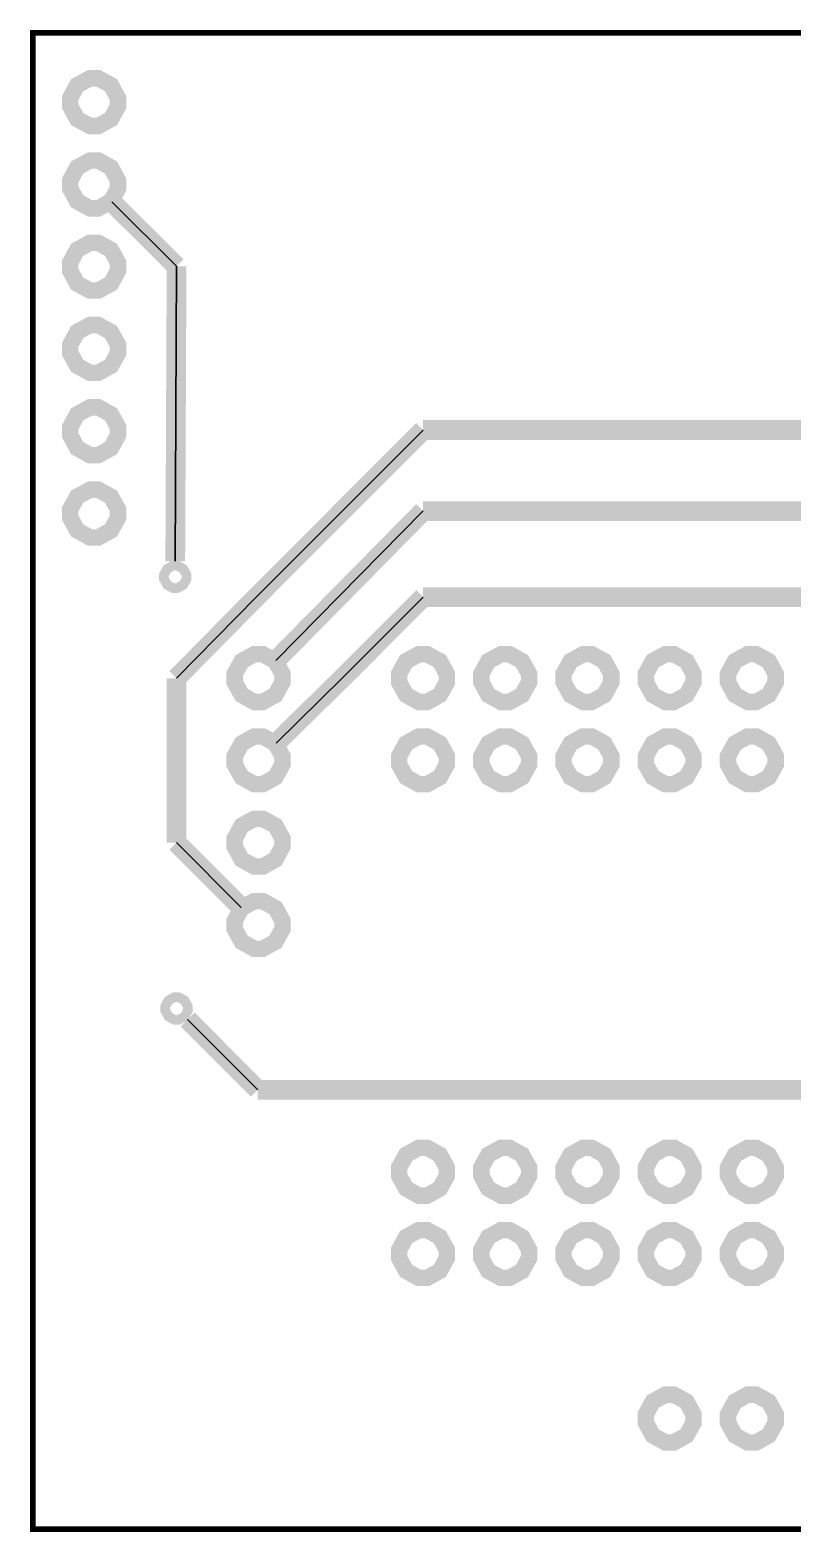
# Model space of a CAD drawing. Extents: x 0 to 1.85, y 0 to 1.83.
# Drawn here: x 0.001 to 0.928, y 0 to 1.826 of the extents above; entities that cross this region are included whole.
import ezdxf

# ---------------------------------------------------------------- set-up
doc = ezdxf.new("R2010")
doc.units = 0
doc.layers.get('0').update_dxf_attribs({"linetype": 'CONTINUOUS'})

msp = doc.modelspace()

# ---------------------------------------------------------------- linework, layer by layer
at = {"color": 0}
for points, const_width in [([(0.004, 1.8225), (1.8503, 1.8225), (1.8503, 0.004), (0.004, 0.004), (0.004, 1.8225)], 0.00694), ([(0.0495, 1.7383), (0.0495, 1.7332), (0.0579, 1.7178), (0.0734, 1.7093), (0.0785, 1.7093), (0.0836, 1.7093), (0.099, 1.7178), (0.1075, 1.7332), (0.1075, 1.7383), (0.1075, 1.7435), (0.099, 1.7589), (0.0836, 1.7673), (0.0785, 1.7673), (0.0734, 1.7673), (0.0579, 1.7589), (0.0495, 1.7435), (0.0495, 1.7383)], 0.02), ([(0.0495, 1.7383), (0.0495, 1.7332), (0.0579, 1.7178), (0.0734, 1.7093), (0.0785, 1.7093), (0.0836, 1.7093), (0.099, 1.7178), (0.1075, 1.7332), (0.1075, 1.7383), (0.1075, 1.7435), (0.099, 1.7589), (0.0836, 1.7673), (0.0785, 1.7673), (0.0734, 1.7673), (0.0579, 1.7589), (0.0495, 1.7435), (0.0495, 1.7383)], 0.02), ([(0.0495, 1.6383), (0.0495, 1.6332), (0.0579, 1.6178), (0.0734, 1.6093), (0.0785, 1.6093), (0.0836, 1.6093), (0.099, 1.6178), (0.1075, 1.6332), (0.1075, 1.6383), (0.1075, 1.6434), (0.099, 1.6589), (0.0836, 1.6673), (0.0785, 1.6673), (0.0734, 1.6673), (0.0579, 1.6589), (0.0495, 1.6434), (0.0495, 1.6383)], 0.02), ([(0.0495, 1.6383), (0.0495, 1.6332), (0.0579, 1.6178), (0.0734, 1.6093), (0.0785, 1.6093), (0.0836, 1.6093), (0.099, 1.6178), (0.1075, 1.6332), (0.1075, 1.6383), (0.1075, 1.6434), (0.099, 1.6589), (0.0836, 1.6673), (0.0785, 1.6673), (0.0734, 1.6673), (0.0579, 1.6589), (0.0495, 1.6434), (0.0495, 1.6383)], 0.02), ([(0.0495, 1.5383), (0.0495, 1.5332), (0.0579, 1.5178), (0.0734, 1.5093), (0.0785, 1.5093), (0.0836, 1.5093), (0.099, 1.5178), (0.1075, 1.5332), (0.1075, 1.5383), (0.1075, 1.5435), (0.099, 1.5589), (0.0836, 1.5673), (0.0785, 1.5673), (0.0734, 1.5673), (0.0579, 1.5589), (0.0495, 1.5435), (0.0495, 1.5383)], 0.02), ([(0.0495, 1.5383), (0.0495, 1.5332), (0.0579, 1.5178), (0.0734, 1.5093), (0.0785, 1.5093), (0.0836, 1.5093), (0.099, 1.5178), (0.1075, 1.5332), (0.1075, 1.5383), (0.1075, 1.5435), (0.099, 1.5589), (0.0836, 1.5673), (0.0785, 1.5673), (0.0734, 1.5673), (0.0579, 1.5589), (0.0495, 1.5435), (0.0495, 1.5383)], 0.02), ([(0.0495, 1.4383), (0.0495, 1.4332), (0.0579, 1.4179), (0.0734, 1.4094), (0.0785, 1.4094), (0.0836, 1.4094), (0.099, 1.4179), (0.1075, 1.4332), (0.1075, 1.4383), (0.1075, 1.4435), (0.099, 1.4589), (0.0836, 1.4674), (0.0785, 1.4674), (0.0734, 1.4674), (0.0579, 1.4589), (0.0495, 1.4435), (0.0495, 1.4383)], 0.02), ([(0.0495, 1.4383), (0.0495, 1.4332), (0.0579, 1.4179), (0.0734, 1.4094), (0.0785, 1.4094), (0.0836, 1.4094), (0.099, 1.4179), (0.1075, 1.4332), (0.1075, 1.4383), (0.1075, 1.4435), (0.099, 1.4589), (0.0836, 1.4674), (0.0785, 1.4674), (0.0734, 1.4674), (0.0579, 1.4589), (0.0495, 1.4435), (0.0495, 1.4383)], 0.02), ([(0.0495, 1.3384), (0.0495, 1.3333), (0.0579, 1.3178), (0.0734, 1.3093), (0.0785, 1.3093), (0.0836, 1.3093), (0.099, 1.3178), (0.1075, 1.3333), (0.1075, 1.3384), (0.1075, 1.3435), (0.099, 1.3589), (0.0836, 1.3674), (0.0785, 1.3674), (0.0734, 1.3674), (0.0579, 1.3589), (0.0495, 1.3435), (0.0495, 1.3384)], 0.02), ([(0.0495, 1.3384), (0.0495, 1.3333), (0.0579, 1.3178), (0.0734, 1.3093), (0.0785, 1.3093), (0.0836, 1.3093), (0.099, 1.3178), (0.1075, 1.3333), (0.1075, 1.3384), (0.1075, 1.3435), (0.099, 1.3589), (0.0836, 1.3674), (0.0785, 1.3674), (0.0734, 1.3674), (0.0579, 1.3589), (0.0495, 1.3435), (0.0495, 1.3384)], 0.02), ([(0.0495, 1.2383), (0.0495, 1.2332), (0.0579, 1.2178), (0.0734, 1.2093), (0.0785, 1.2093), (0.0836, 1.2093), (0.099, 1.2178), (0.1075, 1.2332), (0.1075, 1.2383), (0.1075, 1.2435), (0.099, 1.2588), (0.0836, 1.2673), (0.0785, 1.2673), (0.0734, 1.2673), (0.0579, 1.2588), (0.0495, 1.2435), (0.0495, 1.2383)], 0.02), ([(0.0495, 1.2383), (0.0495, 1.2332), (0.0579, 1.2178), (0.0734, 1.2093), (0.0785, 1.2093), (0.0836, 1.2093), (0.099, 1.2178), (0.1075, 1.2332), (0.1075, 1.2383), (0.1075, 1.2435), (0.099, 1.2588), (0.0836, 1.2673), (0.0785, 1.2673), (0.0734, 1.2673), (0.0579, 1.2588), (0.0495, 1.2435), (0.0495, 1.2383)], 0.02), ([(0.191, 1.1613), (0.191, 1.1589), (0.1869, 1.1516), (0.1796, 1.1476), (0.1772, 1.1476), (0.1747, 1.1476), (0.1674, 1.1516), (0.1634, 1.1589), (0.1634, 1.1613), (0.1634, 1.1638), (0.1674, 1.1711), (0.1747, 1.1751), (0.1772, 1.1751), (0.1796, 1.1751), (0.1869, 1.1711), (0.191, 1.1638), (0.191, 1.1613)], 0.0118), ([(0.3075, 1.0383), (0.3075, 1.0435), (0.299, 1.0589), (0.2836, 1.0673), (0.2785, 1.0673), (0.2733, 1.0673), (0.258, 1.0589), (0.2495, 1.0435), (0.2495, 1.0383), (0.2495, 1.0332), (0.258, 1.0178), (0.2733, 1.0093), (0.2785, 1.0093), (0.2836, 1.0093), (0.299, 1.0178), (0.3075, 1.0332), (0.3075, 1.0383)], 0.02), ([(0.3075, 1.0383), (0.3075, 1.0435), (0.299, 1.0589), (0.2836, 1.0673), (0.2785, 1.0673), (0.2733, 1.0673), (0.258, 1.0589), (0.2495, 1.0435), (0.2495, 1.0383), (0.2495, 1.0332), (0.258, 1.0178), (0.2733, 1.0093), (0.2785, 1.0093), (0.2836, 1.0093), (0.299, 1.0178), (0.3075, 1.0332), (0.3075, 1.0383)], 0.02), ([(0.4785, 1.0673), (0.4734, 1.0673), (0.458, 1.0589), (0.4495, 1.0435), (0.4495, 1.0383), (0.4495, 1.0332), (0.458, 1.0178), (0.4734, 1.0093), (0.4785, 1.0093), (0.4836, 1.0093), (0.499, 1.0178), (0.5075, 1.0332), (0.5075, 1.0383), (0.5075, 1.0435), (0.499, 1.0589), (0.4836, 1.0673), (0.4785, 1.0673)], 0.02), ([(0.4785, 1.0673), (0.4734, 1.0673), (0.458, 1.0589), (0.4495, 1.0435), (0.4495, 1.0383), (0.4495, 1.0332), (0.458, 1.0178), (0.4734, 1.0093), (0.4785, 1.0093), (0.4836, 1.0093), (0.499, 1.0178), (0.5075, 1.0332), (0.5075, 1.0383), (0.5075, 1.0435), (0.499, 1.0589), (0.4836, 1.0673), (0.4785, 1.0673)], 0.02), ([(0.5785, 1.0673), (0.5734, 1.0673), (0.5579, 1.0589), (0.5495, 1.0435), (0.5495, 1.0383), (0.5495, 1.0332), (0.5579, 1.0178), (0.5734, 1.0093), (0.5785, 1.0093), (0.5836, 1.0093), (0.599, 1.0178), (0.6075, 1.0332), (0.6075, 1.0383), (0.6075, 1.0435), (0.599, 1.0589), (0.5836, 1.0673), (0.5785, 1.0673)], 0.02), ([(0.5785, 1.0673), (0.5734, 1.0673), (0.5579, 1.0589), (0.5495, 1.0435), (0.5495, 1.0383), (0.5495, 1.0332), (0.5579, 1.0178), (0.5734, 1.0093), (0.5785, 1.0093), (0.5836, 1.0093), (0.599, 1.0178), (0.6075, 1.0332), (0.6075, 1.0383), (0.6075, 1.0435), (0.599, 1.0589), (0.5836, 1.0673), (0.5785, 1.0673)], 0.02), ([(0.6785, 1.0673), (0.6733, 1.0673), (0.658, 1.0589), (0.6495, 1.0435), (0.6495, 1.0383), (0.6495, 1.0332), (0.658, 1.0178), (0.6733, 1.0093), (0.6785, 1.0093), (0.6836, 1.0093), (0.699, 1.0178), (0.7075, 1.0332), (0.7075, 1.0383), (0.7075, 1.0435), (0.699, 1.0589), (0.6836, 1.0673), (0.6785, 1.0673)], 0.02), ([(0.6785, 1.0673), (0.6733, 1.0673), (0.658, 1.0589), (0.6495, 1.0435), (0.6495, 1.0383), (0.6495, 1.0332), (0.658, 1.0178), (0.6733, 1.0093), (0.6785, 1.0093), (0.6836, 1.0093), (0.699, 1.0178), (0.7075, 1.0332), (0.7075, 1.0383), (0.7075, 1.0435), (0.699, 1.0589), (0.6836, 1.0673), (0.6785, 1.0673)], 0.02), ([(0.7785, 1.0673), (0.7733, 1.0673), (0.758, 1.0589), (0.7495, 1.0435), (0.7495, 1.0383), (0.7495, 1.0332), (0.758, 1.0178), (0.7733, 1.0093), (0.7785, 1.0093), (0.7836, 1.0093), (0.799, 1.0178), (0.8075, 1.0332), (0.8075, 1.0383), (0.8075, 1.0435), (0.799, 1.0589), (0.7836, 1.0673), (0.7785, 1.0673)], 0.02), ([(0.7785, 1.0673), (0.7733, 1.0673), (0.758, 1.0589), (0.7495, 1.0435), (0.7495, 1.0383), (0.7495, 1.0332), (0.758, 1.0178), (0.7733, 1.0093), (0.7785, 1.0093), (0.7836, 1.0093), (0.799, 1.0178), (0.8075, 1.0332), (0.8075, 1.0383), (0.8075, 1.0435), (0.799, 1.0589), (0.7836, 1.0673), (0.7785, 1.0673)], 0.02), ([(0.8785, 1.0673), (0.8733, 1.0673), (0.858, 1.0589), (0.8495, 1.0435), (0.8495, 1.0383), (0.8495, 1.0332), (0.858, 1.0178), (0.8733, 1.0093), (0.8785, 1.0093), (0.8836, 1.0093), (0.899, 1.0178), (0.9075, 1.0332), (0.9075, 1.0383), (0.9075, 1.0435), (0.899, 1.0589), (0.8836, 1.0673), (0.8785, 1.0673)], 0.02), ([(0.8785, 1.0673), (0.8733, 1.0673), (0.858, 1.0589), (0.8495, 1.0435), (0.8495, 1.0383), (0.8495, 1.0332), (0.858, 1.0178), (0.8733, 1.0093), (0.8785, 1.0093), (0.8836, 1.0093), (0.899, 1.0178), (0.9075, 1.0332), (0.9075, 1.0383), (0.9075, 1.0435), (0.899, 1.0589), (0.8836, 1.0673), (0.8785, 1.0673)], 0.02), ([(0.3075, 0.9383), (0.3075, 0.9435), (0.299, 0.9589), (0.2836, 0.9674), (0.2785, 0.9674), (0.2733, 0.9674), (0.258, 0.9589), (0.2495, 0.9435), (0.2495, 0.9383), (0.2495, 0.9332), (0.258, 0.9179), (0.2733, 0.9093), (0.2785, 0.9093), (0.2836, 0.9093), (0.299, 0.9179), (0.3075, 0.9332), (0.3075, 0.9383)], 0.02), ([(0.3075, 0.9383), (0.3075, 0.9435), (0.299, 0.9589), (0.2836, 0.9674), (0.2785, 0.9674), (0.2733, 0.9674), (0.258, 0.9589), (0.2495, 0.9435), (0.2495, 0.9383), (0.2495, 0.9332), (0.258, 0.9179), (0.2733, 0.9093), (0.2785, 0.9093), (0.2836, 0.9093), (0.299, 0.9179), (0.3075, 0.9332), (0.3075, 0.9383)], 0.02), ([(0.4785, 0.9674), (0.4734, 0.9674), (0.458, 0.9589), (0.4495, 0.9435), (0.4495, 0.9383), (0.4495, 0.9332), (0.458, 0.9179), (0.4734, 0.9093), (0.4785, 0.9093), (0.4836, 0.9093), (0.499, 0.9179), (0.5075, 0.9332), (0.5075, 0.9383), (0.5075, 0.9435), (0.499, 0.9589), (0.4836, 0.9674), (0.4785, 0.9674)], 0.02), ([(0.4785, 0.9674), (0.4734, 0.9674), (0.458, 0.9589), (0.4495, 0.9435), (0.4495, 0.9383), (0.4495, 0.9332), (0.458, 0.9179), (0.4734, 0.9093), (0.4785, 0.9093), (0.4836, 0.9093), (0.499, 0.9179), (0.5075, 0.9332), (0.5075, 0.9383), (0.5075, 0.9435), (0.499, 0.9589), (0.4836, 0.9674), (0.4785, 0.9674)], 0.02), ([(0.5785, 0.9674), (0.5734, 0.9674), (0.5579, 0.9589), (0.5495, 0.9435), (0.5495, 0.9383), (0.5495, 0.9332), (0.5579, 0.9179), (0.5734, 0.9093), (0.5785, 0.9093), (0.5836, 0.9093), (0.599, 0.9179), (0.6075, 0.9332), (0.6075, 0.9383), (0.6075, 0.9435), (0.599, 0.9589), (0.5836, 0.9674), (0.5785, 0.9674)], 0.02), ([(0.5785, 0.9674), (0.5734, 0.9674), (0.5579, 0.9589), (0.5495, 0.9435), (0.5495, 0.9383), (0.5495, 0.9332), (0.5579, 0.9179), (0.5734, 0.9093), (0.5785, 0.9093), (0.5836, 0.9093), (0.599, 0.9179), (0.6075, 0.9332), (0.6075, 0.9383), (0.6075, 0.9435), (0.599, 0.9589), (0.5836, 0.9674), (0.5785, 0.9674)], 0.02), ([(0.6785, 0.9674), (0.6733, 0.9674), (0.658, 0.9589), (0.6495, 0.9435), (0.6495, 0.9383), (0.6495, 0.9332), (0.658, 0.9179), (0.6733, 0.9093), (0.6785, 0.9093), (0.6836, 0.9093), (0.699, 0.9179), (0.7075, 0.9332), (0.7075, 0.9383), (0.7075, 0.9435), (0.699, 0.9589), (0.6836, 0.9674), (0.6785, 0.9674)], 0.02), ([(0.6785, 0.9674), (0.6733, 0.9674), (0.658, 0.9589), (0.6495, 0.9435), (0.6495, 0.9383), (0.6495, 0.9332), (0.658, 0.9179), (0.6733, 0.9093), (0.6785, 0.9093), (0.6836, 0.9093), (0.699, 0.9179), (0.7075, 0.9332), (0.7075, 0.9383), (0.7075, 0.9435), (0.699, 0.9589), (0.6836, 0.9674), (0.6785, 0.9674)], 0.02), ([(0.7785, 0.9674), (0.7733, 0.9674), (0.758, 0.9589), (0.7495, 0.9435), (0.7495, 0.9383), (0.7495, 0.9332), (0.758, 0.9179), (0.7733, 0.9093), (0.7785, 0.9093), (0.7836, 0.9093), (0.799, 0.9179), (0.8075, 0.9332), (0.8075, 0.9383), (0.8075, 0.9435), (0.799, 0.9589), (0.7836, 0.9674), (0.7785, 0.9674)], 0.02), ([(0.7785, 0.9674), (0.7733, 0.9674), (0.758, 0.9589), (0.7495, 0.9435), (0.7495, 0.9383), (0.7495, 0.9332), (0.758, 0.9179), (0.7733, 0.9093), (0.7785, 0.9093), (0.7836, 0.9093), (0.799, 0.9179), (0.8075, 0.9332), (0.8075, 0.9383), (0.8075, 0.9435), (0.799, 0.9589), (0.7836, 0.9674), (0.7785, 0.9674)], 0.02), ([(0.8785, 0.9674), (0.8733, 0.9674), (0.858, 0.9589), (0.8495, 0.9435), (0.8495, 0.9383), (0.8495, 0.9332), (0.858, 0.9179), (0.8733, 0.9093), (0.8785, 0.9093), (0.8836, 0.9093), (0.899, 0.9179), (0.9075, 0.9332), (0.9075, 0.9383), (0.9075, 0.9435), (0.899, 0.9589), (0.8836, 0.9674), (0.8785, 0.9674)], 0.02), ([(0.8785, 0.9674), (0.8733, 0.9674), (0.858, 0.9589), (0.8495, 0.9435), (0.8495, 0.9383), (0.8495, 0.9332), (0.858, 0.9179), (0.8733, 0.9093), (0.8785, 0.9093), (0.8836, 0.9093), (0.899, 0.9179), (0.9075, 0.9332), (0.9075, 0.9383), (0.9075, 0.9435), (0.899, 0.9589), (0.8836, 0.9674), (0.8785, 0.9674)], 0.02), ([(0.3075, 0.8384), (0.3075, 0.8435), (0.299, 0.8589), (0.2836, 0.8673), (0.2785, 0.8673), (0.2733, 0.8673), (0.258, 0.8589), (0.2495, 0.8435), (0.2495, 0.8384), (0.2495, 0.8333), (0.258, 0.8178), (0.2733, 0.8093), (0.2785, 0.8093), (0.2836, 0.8093), (0.299, 0.8178), (0.3075, 0.8333), (0.3075, 0.8384)], 0.02), ([(0.3075, 0.8384), (0.3075, 0.8435), (0.299, 0.8589), (0.2836, 0.8673), (0.2785, 0.8673), (0.2733, 0.8673), (0.258, 0.8589), (0.2495, 0.8435), (0.2495, 0.8384), (0.2495, 0.8333), (0.258, 0.8178), (0.2733, 0.8093), (0.2785, 0.8093), (0.2836, 0.8093), (0.299, 0.8178), (0.3075, 0.8333), (0.3075, 0.8384)], 0.02), ([(0.3075, 0.7383), (0.3075, 0.7435), (0.299, 0.7588), (0.2836, 0.7673), (0.2785, 0.7673), (0.2733, 0.7673), (0.258, 0.7588), (0.2495, 0.7435), (0.2495, 0.7383), (0.2495, 0.7332), (0.258, 0.7178), (0.2733, 0.7093), (0.2785, 0.7093), (0.2836, 0.7093), (0.299, 0.7178), (0.3075, 0.7332), (0.3075, 0.7383)], 0.02), ([(0.3075, 0.7383), (0.3075, 0.7435), (0.299, 0.7588), (0.2836, 0.7673), (0.2785, 0.7673), (0.2733, 0.7673), (0.258, 0.7588), (0.2495, 0.7435), (0.2495, 0.7383), (0.2495, 0.7332), (0.258, 0.7178), (0.2733, 0.7093), (0.2785, 0.7093), (0.2836, 0.7093), (0.299, 0.7178), (0.3075, 0.7332), (0.3075, 0.7383)], 0.02), ([(0.1925, 0.6367), (0.1925, 0.6343), (0.1885, 0.627), (0.1812, 0.6229), (0.1788, 0.6229), (0.1763, 0.6229), (0.169, 0.627), (0.165, 0.6343), (0.165, 0.6367), (0.165, 0.6392), (0.169, 0.6465), (0.1763, 0.6505), (0.1788, 0.6505), (0.1812, 0.6505), (0.1885, 0.6465), (0.1925, 0.6392), (0.1925, 0.6367)], 0.0118), ([(0.4785, 0.4674), (0.4734, 0.4674), (0.458, 0.4589), (0.4495, 0.4435), (0.4495, 0.4383), (0.4495, 0.4332), (0.458, 0.4179), (0.4734, 0.4093), (0.4785, 0.4093), (0.4836, 0.4093), (0.499, 0.4179), (0.5075, 0.4332), (0.5075, 0.4383), (0.5075, 0.4435), (0.499, 0.4589), (0.4836, 0.4674), (0.4785, 0.4674)], 0.02), ([(0.4785, 0.4674), (0.4734, 0.4674), (0.458, 0.4589), (0.4495, 0.4435), (0.4495, 0.4383), (0.4495, 0.4332), (0.458, 0.4179), (0.4734, 0.4093), (0.4785, 0.4093), (0.4836, 0.4093), (0.499, 0.4179), (0.5075, 0.4332), (0.5075, 0.4383), (0.5075, 0.4435), (0.499, 0.4589), (0.4836, 0.4674), (0.4785, 0.4674)], 0.02), ([(0.5785, 0.4674), (0.5734, 0.4674), (0.5579, 0.4589), (0.5495, 0.4435), (0.5495, 0.4383), (0.5495, 0.4332), (0.5579, 0.4179), (0.5734, 0.4093), (0.5785, 0.4093), (0.5836, 0.4093), (0.599, 0.4179), (0.6075, 0.4332), (0.6075, 0.4383), (0.6075, 0.4435), (0.599, 0.4589), (0.5836, 0.4674), (0.5785, 0.4674)], 0.02), ([(0.5785, 0.4674), (0.5734, 0.4674), (0.5579, 0.4589), (0.5495, 0.4435), (0.5495, 0.4383), (0.5495, 0.4332), (0.5579, 0.4179), (0.5734, 0.4093), (0.5785, 0.4093), (0.5836, 0.4093), (0.599, 0.4179), (0.6075, 0.4332), (0.6075, 0.4383), (0.6075, 0.4435), (0.599, 0.4589), (0.5836, 0.4674), (0.5785, 0.4674)], 0.02), ([(0.6785, 0.4674), (0.6733, 0.4674), (0.658, 0.4589), (0.6495, 0.4435), (0.6495, 0.4383), (0.6495, 0.4332), (0.658, 0.4179), (0.6733, 0.4093), (0.6785, 0.4093), (0.6836, 0.4093), (0.699, 0.4179), (0.7075, 0.4332), (0.7075, 0.4383), (0.7075, 0.4435), (0.699, 0.4589), (0.6836, 0.4674), (0.6785, 0.4674)], 0.02), ([(0.6785, 0.4674), (0.6733, 0.4674), (0.658, 0.4589), (0.6495, 0.4435), (0.6495, 0.4383), (0.6495, 0.4332), (0.658, 0.4179), (0.6733, 0.4093), (0.6785, 0.4093), (0.6836, 0.4093), (0.699, 0.4179), (0.7075, 0.4332), (0.7075, 0.4383), (0.7075, 0.4435), (0.699, 0.4589), (0.6836, 0.4674), (0.6785, 0.4674)], 0.02), ([(0.7785, 0.4674), (0.7733, 0.4674), (0.758, 0.4589), (0.7495, 0.4435), (0.7495, 0.4383), (0.7495, 0.4332), (0.758, 0.4179), (0.7733, 0.4093), (0.7785, 0.4093), (0.7836, 0.4093), (0.799, 0.4179), (0.8075, 0.4332), (0.8075, 0.4383), (0.8075, 0.4435), (0.799, 0.4589), (0.7836, 0.4674), (0.7785, 0.4674)], 0.02), ([(0.7785, 0.4674), (0.7733, 0.4674), (0.758, 0.4589), (0.7495, 0.4435), (0.7495, 0.4383), (0.7495, 0.4332), (0.758, 0.4179), (0.7733, 0.4093), (0.7785, 0.4093), (0.7836, 0.4093), (0.799, 0.4179), (0.8075, 0.4332), (0.8075, 0.4383), (0.8075, 0.4435), (0.799, 0.4589), (0.7836, 0.4674), (0.7785, 0.4674)], 0.02), ([(0.8785, 0.4674), (0.8733, 0.4674), (0.858, 0.4589), (0.8495, 0.4435), (0.8495, 0.4383), (0.8495, 0.4332), (0.858, 0.4179), (0.8733, 0.4093), (0.8785, 0.4093), (0.8836, 0.4093), (0.899, 0.4179), (0.9075, 0.4332), (0.9075, 0.4383), (0.9075, 0.4435), (0.899, 0.4589), (0.8836, 0.4674), (0.8785, 0.4674)], 0.02), ([(0.8785, 0.4674), (0.8733, 0.4674), (0.858, 0.4589), (0.8495, 0.4435), (0.8495, 0.4383), (0.8495, 0.4332), (0.858, 0.4179), (0.8733, 0.4093), (0.8785, 0.4093), (0.8836, 0.4093), (0.899, 0.4179), (0.9075, 0.4332), (0.9075, 0.4383), (0.9075, 0.4435), (0.899, 0.4589), (0.8836, 0.4674), (0.8785, 0.4674)], 0.02), ([(0.4785, 0.3674), (0.4734, 0.3674), (0.458, 0.3589), (0.4495, 0.3435), (0.4495, 0.3384), (0.4495, 0.3333), (0.458, 0.3178), (0.4734, 0.3093), (0.4785, 0.3093), (0.4836, 0.3093), (0.499, 0.3178), (0.5075, 0.3333), (0.5075, 0.3384), (0.5075, 0.3435), (0.499, 0.3589), (0.4836, 0.3674), (0.4785, 0.3674)], 0.02), ([(0.4785, 0.3674), (0.4734, 0.3674), (0.458, 0.3589), (0.4495, 0.3435), (0.4495, 0.3384), (0.4495, 0.3333), (0.458, 0.3178), (0.4734, 0.3093), (0.4785, 0.3093), (0.4836, 0.3093), (0.499, 0.3178), (0.5075, 0.3333), (0.5075, 0.3384), (0.5075, 0.3435), (0.499, 0.3589), (0.4836, 0.3674), (0.4785, 0.3674)], 0.02), ([(0.5785, 0.3674), (0.5734, 0.3674), (0.5579, 0.3589), (0.5495, 0.3435), (0.5495, 0.3384), (0.5495, 0.3333), (0.5579, 0.3178), (0.5734, 0.3093), (0.5785, 0.3093), (0.5836, 0.3093), (0.599, 0.3178), (0.6075, 0.3333), (0.6075, 0.3384), (0.6075, 0.3435), (0.599, 0.3589), (0.5836, 0.3674), (0.5785, 0.3674)], 0.02), ([(0.5785, 0.3674), (0.5734, 0.3674), (0.5579, 0.3589), (0.5495, 0.3435), (0.5495, 0.3384), (0.5495, 0.3333), (0.5579, 0.3178), (0.5734, 0.3093), (0.5785, 0.3093), (0.5836, 0.3093), (0.599, 0.3178), (0.6075, 0.3333), (0.6075, 0.3384), (0.6075, 0.3435), (0.599, 0.3589), (0.5836, 0.3674), (0.5785, 0.3674)], 0.02), ([(0.6785, 0.3674), (0.6733, 0.3674), (0.658, 0.3589), (0.6495, 0.3435), (0.6495, 0.3384), (0.6495, 0.3333), (0.658, 0.3178), (0.6733, 0.3093), (0.6785, 0.3093), (0.6836, 0.3093), (0.699, 0.3178), (0.7075, 0.3333), (0.7075, 0.3384), (0.7075, 0.3435), (0.699, 0.3589), (0.6836, 0.3674), (0.6785, 0.3674)], 0.02), ([(0.6785, 0.3674), (0.6733, 0.3674), (0.658, 0.3589), (0.6495, 0.3435), (0.6495, 0.3384), (0.6495, 0.3333), (0.658, 0.3178), (0.6733, 0.3093), (0.6785, 0.3093), (0.6836, 0.3093), (0.699, 0.3178), (0.7075, 0.3333), (0.7075, 0.3384), (0.7075, 0.3435), (0.699, 0.3589), (0.6836, 0.3674), (0.6785, 0.3674)], 0.02), ([(0.7785, 0.3674), (0.7733, 0.3674), (0.758, 0.3589), (0.7495, 0.3435), (0.7495, 0.3384), (0.7495, 0.3333), (0.758, 0.3178), (0.7733, 0.3093), (0.7785, 0.3093), (0.7836, 0.3093), (0.799, 0.3178), (0.8075, 0.3333), (0.8075, 0.3384), (0.8075, 0.3435), (0.799, 0.3589), (0.7836, 0.3674), (0.7785, 0.3674)], 0.02), ([(0.7785, 0.3674), (0.7733, 0.3674), (0.758, 0.3589), (0.7495, 0.3435), (0.7495, 0.3384), (0.7495, 0.3333), (0.758, 0.3178), (0.7733, 0.3093), (0.7785, 0.3093), (0.7836, 0.3093), (0.799, 0.3178), (0.8075, 0.3333), (0.8075, 0.3384), (0.8075, 0.3435), (0.799, 0.3589), (0.7836, 0.3674), (0.7785, 0.3674)], 0.02), ([(0.8785, 0.3674), (0.8733, 0.3674), (0.858, 0.3589), (0.8495, 0.3435), (0.8495, 0.3384), (0.8495, 0.3333), (0.858, 0.3178), (0.8733, 0.3093), (0.8785, 0.3093), (0.8836, 0.3093), (0.899, 0.3178), (0.9075, 0.3333), (0.9075, 0.3384), (0.9075, 0.3435), (0.899, 0.3589), (0.8836, 0.3674), (0.8785, 0.3674)], 0.02), ([(0.8785, 0.3674), (0.8733, 0.3674), (0.858, 0.3589), (0.8495, 0.3435), (0.8495, 0.3384), (0.8495, 0.3333), (0.858, 0.3178), (0.8733, 0.3093), (0.8785, 0.3093), (0.8836, 0.3093), (0.899, 0.3178), (0.9075, 0.3333), (0.9075, 0.3384), (0.9075, 0.3435), (0.899, 0.3589), (0.8836, 0.3674), (0.8785, 0.3674)], 0.02), ([(0.7785, 0.1673), (0.7733, 0.1673), (0.758, 0.1589), (0.7495, 0.1434), (0.7495, 0.1383), (0.7495, 0.1332), (0.758, 0.1178), (0.7733, 0.1093), (0.7785, 0.1093), (0.7836, 0.1093), (0.799, 0.1178), (0.8075, 0.1332), (0.8075, 0.1383), (0.8075, 0.1434), (0.799, 0.1589), (0.7836, 0.1673), (0.7785, 0.1673)], 0.02), ([(0.7785, 0.1673), (0.7733, 0.1673), (0.758, 0.1589), (0.7495, 0.1434), (0.7495, 0.1383), (0.7495, 0.1332), (0.758, 0.1178), (0.7733, 0.1093), (0.7785, 0.1093), (0.7836, 0.1093), (0.799, 0.1178), (0.8075, 0.1332), (0.8075, 0.1383), (0.8075, 0.1434), (0.799, 0.1589), (0.7836, 0.1673), (0.7785, 0.1673)], 0.02), ([(0.8785, 0.1673), (0.8733, 0.1673), (0.858, 0.1589), (0.8495, 0.1434), (0.8495, 0.1383), (0.8495, 0.1332), (0.858, 0.1178), (0.8733, 0.1093), (0.8785, 0.1093), (0.8836, 0.1093), (0.899, 0.1178), (0.9075, 0.1332), (0.9075, 0.1383), (0.9075, 0.1434), (0.899, 0.1589), (0.8836, 0.1673), (0.8785, 0.1673)], 0.02), ([(0.8785, 0.1673), (0.8733, 0.1673), (0.858, 0.1589), (0.8495, 0.1434), (0.8495, 0.1383), (0.8495, 0.1332), (0.858, 0.1178), (0.8733, 0.1093), (0.8785, 0.1093), (0.8836, 0.1093), (0.899, 0.1178), (0.9075, 0.1332), (0.9075, 0.1383), (0.9075, 0.1434), (0.899, 0.1589), (0.8836, 0.1673), (0.8785, 0.1673)], 0.02)]:
    msp.add_lwpolyline(points, close=True, dxfattribs=dict(at, const_width=const_width))
at = {"color": 0, "const_width": 0.024}
for points in [[(0.1788, 1.5388), (0.0999, 1.6171)], [(0.1772, 1.1803), (0.1788, 1.5388)], [(0.2757, 1.1367), (0.4787, 1.3398)], [(0.4787, 1.3398), (1.4757, 1.3398)], [(0.2996, 1.0597), (0.4787, 1.2413)], [(0.4787, 1.2413), (1.4757, 1.2413)], [(0.1786, 1.0382), (0.2757, 1.1367)], [(0.3803, 1.0382), (0.4787, 1.1367)], [(0.4787, 1.1367), (1.4757, 1.1367)], [(0.1786, 0.8383), (0.1786, 1.0382)], [(0.3, 0.9594), (0.3803, 1.0382)], [(0.2572, 0.7597), (0.1786, 0.8383)], [(0.2775, 0.538), (0.1922, 0.6233)], [(1.6799, 0.538), (0.2775, 0.538)]]:
    msp.add_lwpolyline(points, dxfattribs=at)
at = {"color": 0}
for points in [[(0.1788, 1.5389), (0.0999, 1.6171)], [(0.1772, 1.1803), (0.1788, 1.5389)], [(0.2757, 1.1367), (0.4787, 1.3398)], [(0.2996, 1.0597), (0.4787, 1.2414)], [(0.1786, 1.0383), (0.2757, 1.1367)], [(0.3803, 1.0383), (0.4787, 1.1367)], [(0.3, 0.9594), (0.3803, 1.0383)], [(0.2572, 0.7596), (0.1786, 0.8383)], [(0.2775, 0.538), (0.1922, 0.6234)]]:
    msp.add_lwpolyline(points, close=True, dxfattribs=at)

doc.saveas('drawing.dxf')
